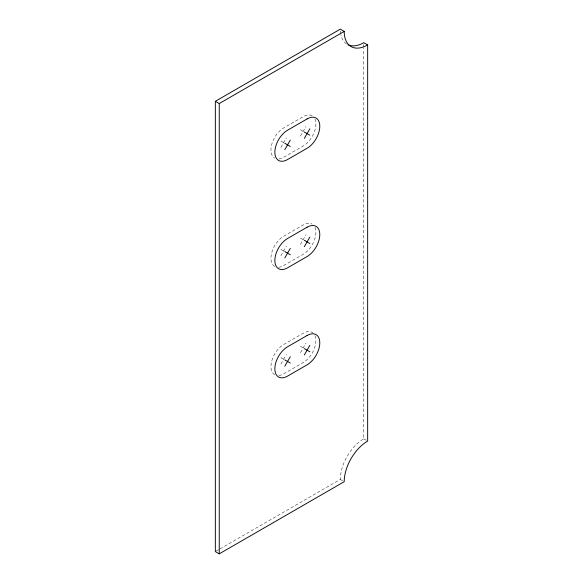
<?xml version="1.0" encoding="UTF-8"?>
<svg xmlns="http://www.w3.org/2000/svg" width="583" height="583" viewBox="0 0 583 583"><rect width="100%" height="100%" fill="white"/><g stroke="black" fill="none" stroke-linecap="round" stroke-linejoin="round"><path stroke-width="0.44" stroke-dasharray="2.92 2.19" d="M280.882 147.412L286.406 137.843M300.42 136.131L305.944 126.562M280.882 255.704L286.406 246.128M300.42 244.423L305.944 234.847M280.882 363.989L286.406 354.42M300.42 352.708L305.944 343.139M216.125 551.139L219.274 549.324M220.061 548.873L340.304 479.445A33.158 19.144 -60 0 1 363.748 438.839L363.748 48.149M300.42 129.754L305.259 132.545M280.882 141.028L285.721 143.826M300.42 238.039L305.259 240.83M280.882 249.32L285.721 252.111M300.42 346.331L305.259 349.122M280.882 357.605L285.721 360.396M363.748 438.839L367.654 441.098M340.304 479.445L342.651 480.8M363.748 44.505L363.748 47.238M346.477 43.893A33.158 19.144 -60 0 1 340.844 34.601M340.676 33.734A33.158 19.144 -60 0 1 340.363 31.023M278.783 375.554A17.956 10.37 -60 0 0 283.644 373.863L303.182 362.59A17.956 10.37 -60 0 0 314.915 335.538M274.666 374.76A17.956 10.37 -60 0 1 271.911 360.367A17.956 10.37 -60 0 1 283.644 344.538L303.182 333.257A17.956 10.37 -60 0 1 313.26 333.177M278.783 267.269A17.956 10.37 -60 0 0 283.644 265.578L303.182 254.297A17.956 10.37 -60 0 0 314.572 226.568M274.666 266.467A17.956 10.37 -60 0 1 271.911 252.075A17.956 10.37 -60 0 1 283.644 236.253L303.182 224.972A17.956 10.37 -60 0 1 312.16 224.083M314.915 118.961A17.956 10.37 -60 0 1 303.182 146.012L283.644 157.293A17.956 10.37 -60 0 1 278.783 158.977M312.16 115.791A17.956 10.37 -60 0 0 303.182 116.68L283.644 127.961A17.956 10.37 -60 0 0 271.911 143.79A17.956 10.37 -60 0 0 274.666 158.182"/><path stroke-width="0.87" d="M284.788 149.671L290.319 140.095M304.326 138.39L309.857 128.814M284.788 257.956L290.319 248.387M304.326 246.675L309.857 237.106M284.788 366.248L290.319 356.672M304.326 354.967L309.857 345.391M215.346 101.296L340.304 29.15L344.21 31.409A33.158 19.144 -60 0 0 367.654 44.942L367.654 441.098A33.158 19.144 -60 0 0 344.21 481.704L219.252 553.85L215.346 551.591L215.346 101.296L219.252 103.555L344.21 31.409M367.654 44.942L363.748 42.683A33.158 19.144 -60 0 1 347.898 44.709M304.326 132.006L309.857 135.198M284.788 143.287L290.319 146.479M304.326 240.298L309.857 243.483M284.788 251.572L290.319 254.764M304.326 348.583L309.857 351.775M284.788 359.864L290.319 363.056M219.252 103.555L219.252 553.85M307.088 118.939L287.55 130.22A17.956 10.37 -60 0 0 274.855 152.214A17.956 10.37 -60 0 0 287.55 159.545L307.088 148.264A17.956 10.37 -60 0 0 319.79 126.271A17.956 10.37 -60 0 0 307.088 118.939M307.088 227.224L287.55 238.505A17.956 10.37 -60 0 0 274.855 260.499A17.956 10.37 -60 0 0 287.55 267.837L307.088 256.556A17.956 10.37 -60 0 0 319.79 234.555A17.956 10.37 -60 0 0 307.088 227.224M307.088 335.517L287.55 346.798A17.956 10.37 -60 0 0 274.855 368.791A17.956 10.37 -60 0 0 287.55 376.122L307.088 364.841A17.956 10.37 -60 0 0 319.79 342.848A17.956 10.37 -60 0 0 307.088 335.517"/></g></svg>
